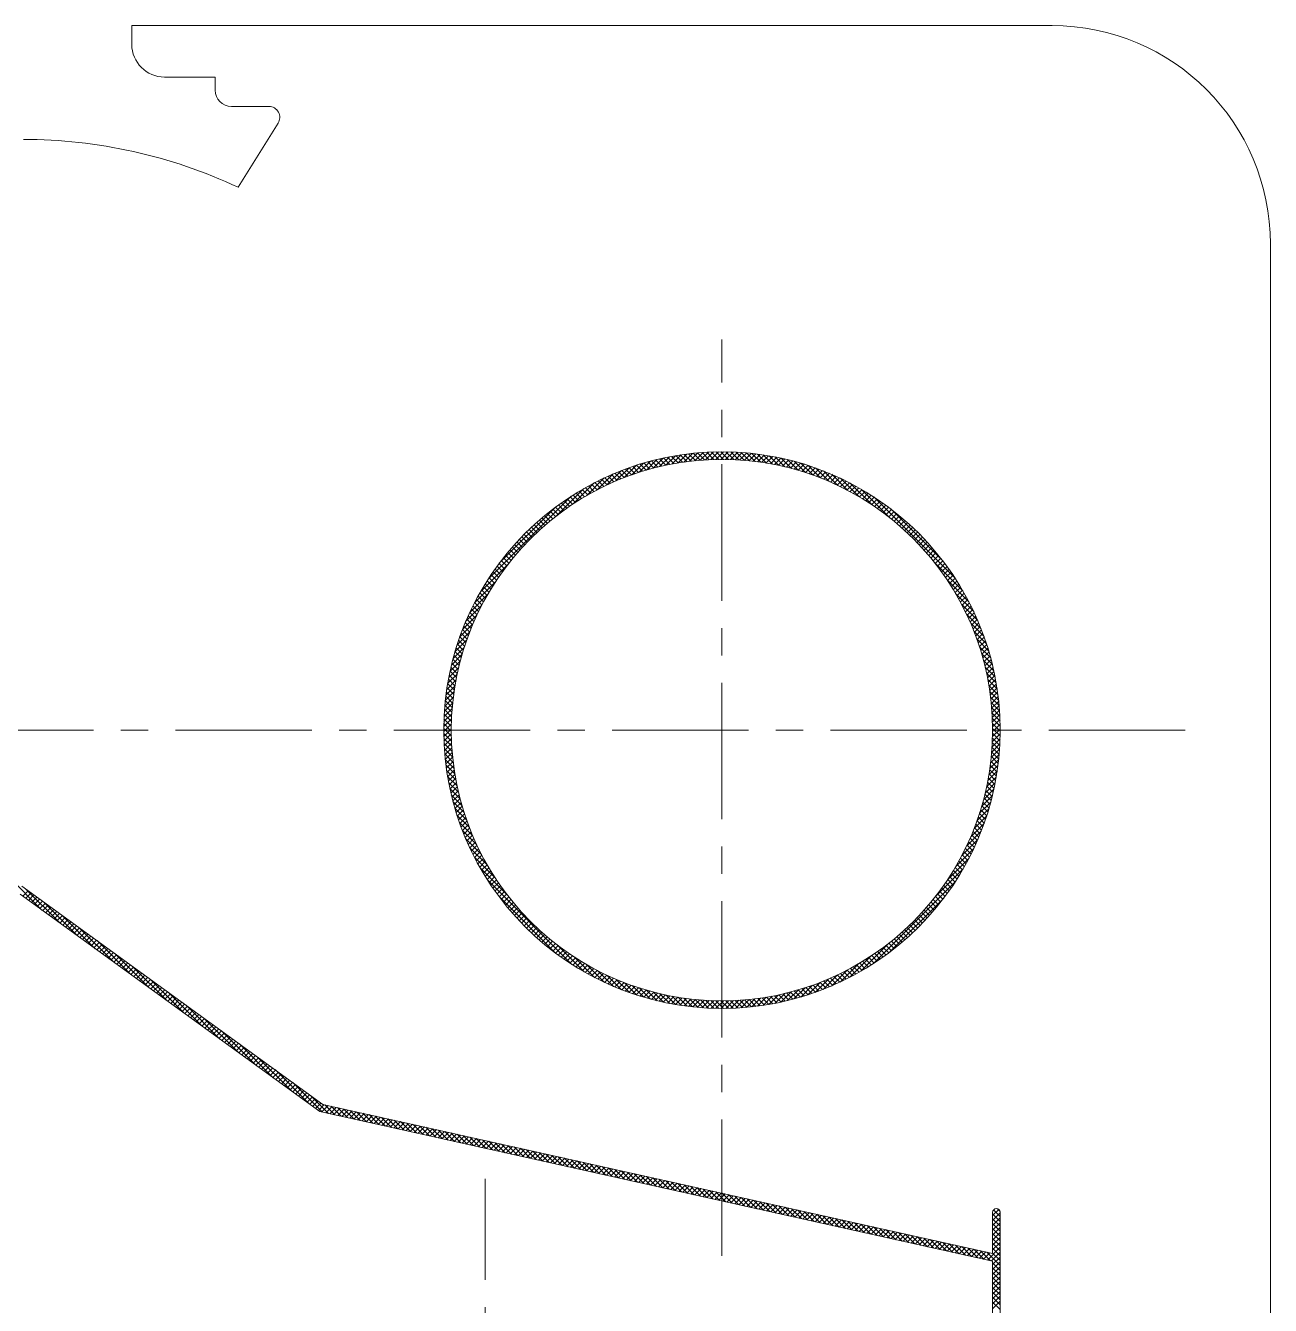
# Model space of a CAD drawing. Header units: millimetres. Extents: x -394 to 6212, y -2458 to 809.
# Drawn here: x 3573.81 to 3596.61, y -1842.93 to -1819.48 of the extents above; entities that cross this region are included whole.
import ezdxf

# ---------------------------------------------------------------- set-up
doc = ezdxf.new("R2010")
doc.units = ezdxf.units.MM
doc.linetypes.add('CENTERX2', pattern=[4, 2.5, -0.5, 0.5, -0.5])
for name, color, linetype, lineweight, true_color in [('1', 1, 'Continuous', 18, 0xff0000), ('2', 2, 'Continuous', 18, 0xffff00), ('3', 3, 'CENTERX2', 18, 0x00ff00)]:
    doc.layers.add(name, color=color, linetype=linetype, lineweight=lineweight, true_color=true_color)
pattern_1 = [(45, (3119.19108, -2369.49674), (-0.0449012806, 0.0449012806), []), (135, (3119.19108, -2369.49674), (-0.0449012806, -0.0449012806), [])]

msp = doc.modelspace()

# ---------------------------------------------------------------- hatches: boundary and pattern name
at = {"layer": '2'}
h = msp.add_hatch(dxfattribs=at)
h.set_pattern_fill('ANSI37', color=256, scale=0.02, style=0)
h.set_pattern_definition(pattern_1)
edge = h.paths.add_edge_path(flags=0)
edge.add_line((3586.56413, -1827.42982), (3586.56413, -1827.29144))
edge.add_arc((3586.56413, -1832.38923), 5.09779, 0, 90, ccw=False)
edge.add_line((3591.66192, -1832.38923), (3591.52353, -1832.38923))
edge.add_arc((3586.56413, -1832.38923), 4.9594, 0, 90)
edge = h.paths.add_edge_path(flags=0)
edge.add_line((3586.56413, -1827.29144), (3586.56413, -1827.42982))
edge.add_arc((3586.56413, -1832.38923), 4.9594, 90, 180)
edge.add_line((3581.60473, -1832.38923), (3581.46634, -1832.38923))
edge.add_arc((3586.56413, -1832.38923), 5.09779, 90, 180, ccw=False)
h = msp.add_hatch(dxfattribs=at)
h.set_pattern_fill('ANSI37', color=256, scale=0.02, style=0)
h.set_pattern_definition(pattern_1)
edge = h.paths.add_edge_path(flags=0)
edge.add_line((3586.56413, -1827.29144), (3586.56413, -1827.42982))
edge.add_arc((3586.56413, -1832.38923), 4.9594, 90, 180)
edge.add_line((3581.60473, -1832.38923), (3581.46634, -1832.38923))
edge.add_arc((3586.56413, -1832.38923), 5.09779, 90, 180, ccw=False)
edge = h.paths.add_edge_path(flags=0)
edge.add_arc((3586.56413, -1832.38923), 5.09779, 0, 90, ccw=False)
edge.add_line((3591.66192, -1832.38923), (3591.52353, -1832.38923))
edge.add_arc((3586.56413, -1832.38923), 4.9594, 0, 90)
edge.add_line((3586.56413, -1827.42982), (3586.56413, -1827.29144))
edge = h.paths.add_edge_path(flags=0)
edge.add_arc((3586.56413, -1832.38923), 5.09779, 90, 180, ccw=False)
edge.add_line((3586.56413, -1827.29144), (3586.56413, -1827.42982))
edge.add_arc((3586.56413, -1832.38923), 4.9594, 90, 180)
edge.add_arc((3586.56413, -1832.38923), 4.9594, 180, 270)
edge.add_line((3586.56413, -1837.34863), (3586.56413, -1837.48702))
edge.add_arc((3586.56413, -1832.38923), 5.09779, 180, 270, ccw=False)
edge = h.paths.add_edge_path(flags=0)
edge.add_arc((3586.56413, -1832.38923), 4.9594, 270, 360)
edge.add_arc((3586.56413, -1832.38923), 4.9594, 0, 90)
edge.add_line((3586.56413, -1827.42982), (3586.56413, -1827.29144))
edge.add_arc((3586.56413, -1832.38923), 5.09779, 0, 90, ccw=False)
edge.add_arc((3586.56413, -1832.38923), 5.09779, 270, 360, ccw=False)
edge.add_line((3586.56413, -1837.48702), (3586.56413, -1837.34863))

# ---------------------------------------------------------------- linework, layer by layer
at = {"layer": '1'}
for p, q in [((3592.6128, -1819.48362), (3575.75093, -1819.48362)), ((3575.75093, -1819.82681), (3575.75093, -1819.48362)), ((3576.35093, -1820.42681), (3577.27705, -1820.42681)), ((3577.27705, -1820.42681), (3577.27705, -1820.66496)), ((3577.57705, -1820.96496), (3578.2626, -1820.96496)), ((3578.43216, -1821.27103), (3577.69769, -1822.44511)), ((3596.6128, -1823.48362), (3596.6128, -1888.73439)), ((3586.56413, -1827.39624), (3586.56413, -1827.39624)), ((3573.70521, -1835.39587), (3579.19507, -1839.37411)), ((3573.73849, -1835.24908), (3579.25309, -1839.24525)), ((3579.19507, -1839.37411), (3591.52353, -1842.11893)), ((3579.25309, -1839.24525), (3591.52353, -1841.97715)), ((3591.52353, -1841.22445), (3591.52353, -1841.97715)), ((3591.66192, -1841.22445), (3591.66192, -1871.02181)), ((3591.52353, -1842.11893), (3591.52353, -1870.09908))]:
    msp.add_line(p, q, dxfattribs=at)
for radius in [5.09779, 4.9594]:
    msp.add_circle((3586.56413, -1832.38923), radius, dxfattribs=at)
for centre, radius, start, end in [((3592.6128, -1823.48362), 4, 0, 90), ((3576.35093, -1819.82681), 0.6, 180, 270), ((3577.57705, -1820.66496), 0.3, 180, 270), ((3578.2626, -1821.16496), 0.2, 327.971323, 90), ((3573.77854, -1830.78156), 9.21174, 64.820747, 90.089651), ((3591.59273, -1841.22445), 0.06919, 0, 180)]:
    msp.add_arc(centre, radius, start, end, dxfattribs=at)
at = {"layer": '2'}
for p, q in [((3574.10425, -1835.68503), (3573.50383, -1835.08462)), ((3573.75572, -1835.43248), (3573.85482, -1835.33338)), ((3573.80779, -1835.47021), (3573.90689, -1835.37111)), ((3574.43039, -1835.92137), (3573.8097, -1835.30068)), ((3573.85986, -1835.50794), (3573.95896, -1835.40884)), ((3573.91193, -1835.54567), (3574.01103, -1835.44658)), ((3573.964, -1835.58341), (3574.0631, -1835.48431)), ((3574.01607, -1835.62114), (3574.11517, -1835.52204)), ((3574.06814, -1835.65887), (3574.16724, -1835.55978)), ((3574.12021, -1835.6966), (3574.21931, -1835.59751)), ((3574.75653, -1836.15771), (3574.13584, -1835.53702)), ((3574.17228, -1835.73434), (3574.27138, -1835.63524)), ((3574.22435, -1835.77207), (3574.32345, -1835.67297)), ((3574.27642, -1835.8098), (3574.37552, -1835.71071)), ((3574.32849, -1835.84753), (3574.42759, -1835.74844)), ((3574.38056, -1835.88527), (3574.47966, -1835.78617)), ((3574.43263, -1835.923), (3574.53173, -1835.8239)), ((3575.08267, -1836.39405), (3574.46198, -1835.77336)), ((3574.4847, -1835.96073), (3574.5838, -1835.86164)), ((3574.53677, -1835.99846), (3574.63587, -1835.89937)), ((3574.58884, -1836.0362), (3574.68794, -1835.9371)), ((3574.64091, -1836.07393), (3574.74001, -1835.97483)), ((3574.69298, -1836.11166), (3574.79208, -1836.01257)), ((3574.74505, -1836.14939), (3574.84415, -1836.0503)), ((3575.40882, -1836.63039), (3574.78813, -1836.0097)), ((3574.79712, -1836.18713), (3574.89622, -1836.08803)), ((3574.84919, -1836.22486), (3574.94829, -1836.12576)), ((3574.90126, -1836.26259), (3575.00036, -1836.1635)), ((3574.95333, -1836.30033), (3575.05243, -1836.20123)), ((3575.0054, -1836.33806), (3575.1045, -1836.23896)), ((3575.05747, -1836.37579), (3575.15657, -1836.2767)), ((3575.10954, -1836.41352), (3575.20864, -1836.31443)), ((3575.73496, -1836.86673), (3575.11427, -1836.24604)), ((3575.16161, -1836.45126), (3575.26071, -1836.35216)), ((3575.21368, -1836.48899), (3575.31278, -1836.38989)), ((3575.26575, -1836.52672), (3575.36485, -1836.42763)), ((3575.31782, -1836.56445), (3575.41692, -1836.46536)), ((3575.36989, -1836.60219), (3575.46899, -1836.50309)), ((3575.42196, -1836.63992), (3575.52106, -1836.54082)), ((3576.0611, -1837.10307), (3575.44041, -1836.48238)), ((3575.47403, -1836.67765), (3575.57313, -1836.57856)), ((3575.5261, -1836.71538), (3575.6252, -1836.61629)), ((3575.57817, -1836.75312), (3575.67727, -1836.65402)), ((3575.63024, -1836.79085), (3575.72934, -1836.69175)), ((3575.68231, -1836.82858), (3575.78141, -1836.72949)), ((3575.73438, -1836.86631), (3575.83348, -1836.76722)), ((3576.38724, -1837.33941), (3575.76655, -1836.71872)), ((3575.78645, -1836.90405), (3575.88555, -1836.80495)), ((3575.83852, -1836.94178), (3575.93762, -1836.84268)), ((3575.89059, -1836.97951), (3575.98969, -1836.88042)), ((3575.94266, -1837.01724), (3576.04176, -1836.91815)), ((3575.99473, -1837.05498), (3576.09383, -1836.95588)), ((3576.0468, -1837.09271), (3576.1459, -1836.99361)), ((3576.71339, -1837.57575), (3576.0927, -1836.95506)), ((3576.09887, -1837.13044), (3576.19797, -1837.03135)), ((3576.15094, -1837.16818), (3576.25004, -1837.06908)), ((3576.20301, -1837.20591), (3576.30211, -1837.10681)), ((3576.25508, -1837.24364), (3576.35418, -1837.14455)), ((3576.30715, -1837.28137), (3576.40625, -1837.18228)), ((3576.35922, -1837.31911), (3576.45832, -1837.22001)), ((3576.41129, -1837.35684), (3576.51039, -1837.25774)), ((3577.03953, -1837.81209), (3576.41884, -1837.1914)), ((3576.46336, -1837.39457), (3576.56246, -1837.29548)), ((3576.51543, -1837.4323), (3576.61453, -1837.33321)), ((3576.5675, -1837.47004), (3576.6666, -1837.37094)), ((3576.61957, -1837.50777), (3576.71867, -1837.40867)), ((3576.67164, -1837.5455), (3576.77074, -1837.44641)), ((3576.72371, -1837.58323), (3576.82281, -1837.48414)), ((3577.36567, -1838.04843), (3576.74498, -1837.42774)), ((3576.77578, -1837.62097), (3576.87488, -1837.52187)), ((3576.82785, -1837.6587), (3576.92695, -1837.5596)), ((3576.87992, -1837.69643), (3576.97902, -1837.59734)), ((3576.93199, -1837.73416), (3577.03109, -1837.63507)), ((3576.98406, -1837.7719), (3577.08316, -1837.6728)), ((3577.03613, -1837.80963), (3577.13523, -1837.71053)), ((3577.69181, -1838.28477), (3577.07112, -1837.66408)), ((3577.0882, -1837.84736), (3577.1873, -1837.74827)), ((3577.14027, -1837.88509), (3577.23937, -1837.786)), ((3577.19234, -1837.92283), (3577.29144, -1837.82373)), ((3577.24441, -1837.96056), (3577.34351, -1837.86146)), ((3577.29648, -1837.99829), (3577.39558, -1837.8992)), ((3577.34855, -1838.03603), (3577.44765, -1837.93693)), ((3578.01795, -1838.52111), (3577.39727, -1837.90042)), ((3577.40062, -1838.07376), (3577.49972, -1837.97466)), ((3577.45269, -1838.11149), (3577.55179, -1838.0124)), ((3577.50476, -1838.14922), (3577.60386, -1838.05013)), ((3577.55683, -1838.18696), (3577.65593, -1838.08786)), ((3577.6089, -1838.22469), (3577.708, -1838.12559)), ((3577.66097, -1838.26242), (3577.76007, -1838.16333)), ((3577.71304, -1838.30015), (3577.81214, -1838.20106)), ((3578.3441, -1838.75745), (3577.72341, -1838.13676)), ((3577.76511, -1838.33789), (3577.86421, -1838.23879)), ((3577.81718, -1838.37562), (3577.91628, -1838.27652)), ((3577.86925, -1838.41335), (3577.96835, -1838.31426)), ((3577.92132, -1838.45108), (3578.02042, -1838.35199)), ((3577.97339, -1838.48882), (3578.07249, -1838.38972)), ((3578.02546, -1838.52655), (3578.12456, -1838.42745)), ((3578.67024, -1838.99379), (3578.04955, -1838.3731)), ((3578.07753, -1838.56428), (3578.17663, -1838.46519)), ((3578.1296, -1838.60201), (3578.2287, -1838.50292)), ((3578.18167, -1838.63975), (3578.28077, -1838.54065)), ((3578.23374, -1838.67748), (3578.33284, -1838.57838)), ((3578.28581, -1838.71521), (3578.38491, -1838.61612)), ((3578.33788, -1838.75294), (3578.43698, -1838.65385)), ((3578.99638, -1839.23013), (3578.37569, -1838.60944)), ((3578.38995, -1838.79068), (3578.48905, -1838.69158)), ((3578.44202, -1838.82841), (3578.54112, -1838.72931)), ((3578.49409, -1838.86614), (3578.59319, -1838.76705)), ((3578.54616, -1838.90388), (3578.64526, -1838.80478)), ((3578.59823, -1838.94161), (3578.69733, -1838.84251)), ((3578.6503, -1838.97934), (3578.74939, -1838.88025)), ((3579.24021, -1839.38416), (3578.70184, -1838.84578)), ((3578.70237, -1839.01707), (3578.80146, -1838.91798)), ((3578.75444, -1839.05481), (3578.85353, -1838.95571)), ((3578.80651, -1839.09254), (3578.9056, -1838.99344)), ((3578.85858, -1839.13027), (3578.95767, -1839.03118)), ((3578.91065, -1839.168), (3579.00974, -1839.06891)), ((3578.96272, -1839.20574), (3579.06181, -1839.10664)), ((3579.01479, -1839.24347), (3579.11388, -1839.14437)), ((3579.35574, -1839.40988), (3579.02798, -1839.08212)), ((3579.06686, -1839.2812), (3579.16595, -1839.18211)), ((3579.11893, -1839.31893), (3579.21802, -1839.21984)), ((3579.171, -1839.35667), (3579.27708, -1839.25059)), ((3579.23457, -1839.3829), (3579.35053, -1839.26694)), ((3579.47126, -1839.4356), (3579.28887, -1839.25321)), ((3579.30802, -1839.39925), (3579.42398, -1839.28329)), ((3579.38147, -1839.41561), (3579.49743, -1839.29965)), ((3579.58678, -1839.46132), (3579.4044, -1839.27893)), ((3579.45492, -1839.43196), (3579.57088, -1839.316)), ((3579.7023, -1839.48704), (3579.51992, -1839.30465)), ((3579.52837, -1839.44831), (3579.64433, -1839.33235)), ((3579.60182, -1839.46467), (3579.71778, -1839.34871)), ((3579.81783, -1839.51276), (3579.63544, -1839.33037)), ((3579.67526, -1839.48102), (3579.79123, -1839.36506)), ((3579.74871, -1839.49737), (3579.86468, -1839.38141)), ((3579.93335, -1839.53848), (3579.75096, -1839.35609)), ((3579.82216, -1839.51372), (3579.93812, -1839.39776)), ((3580.04887, -1839.5642), (3579.86649, -1839.38181)), ((3579.89561, -1839.53008), (3580.01157, -1839.41412)), ((3579.96906, -1839.54643), (3580.08502, -1839.43047)), ((3580.16439, -1839.58992), (3579.98201, -1839.40753)), ((3580.27992, -1839.61564), (3580.09753, -1839.43325)), ((3580.04251, -1839.56278), (3580.15847, -1839.44682)), ((3580.11596, -1839.57914), (3580.23192, -1839.46318)), ((3580.18941, -1839.59549), (3580.30537, -1839.47953)), ((3580.39544, -1839.64136), (3580.21306, -1839.45897)), ((3580.26286, -1839.61184), (3580.37882, -1839.49588)), ((3580.51096, -1839.66708), (3580.32858, -1839.4847)), ((3580.33631, -1839.62819), (3580.45227, -1839.51223)), ((3580.40976, -1839.64455), (3580.52572, -1839.52859)), ((3580.62648, -1839.6928), (3580.4441, -1839.51042)), ((3580.48321, -1839.6609), (3580.59917, -1839.54494)), ((3580.55666, -1839.67725), (3580.67262, -1839.56129)), ((3580.74201, -1839.71852), (3580.55962, -1839.53614)), ((3580.63011, -1839.69361), (3580.74607, -1839.57765)), ((3580.85753, -1839.74424), (3580.67515, -1839.56186)), ((3580.70356, -1839.70996), (3580.81952, -1839.594)), ((3580.77701, -1839.72631), (3580.89297, -1839.61035)), ((3580.97305, -1839.76996), (3580.79067, -1839.58758)), ((3580.85046, -1839.74267), (3580.96642, -1839.6267)), ((3581.08858, -1839.79568), (3580.90619, -1839.6133)), ((3580.92391, -1839.75902), (3581.03987, -1839.64306)), ((3580.99736, -1839.77537), (3581.11332, -1839.65941)), ((3581.2041, -1839.8214), (3581.02171, -1839.63902)), ((3581.31962, -1839.84712), (3581.13724, -1839.66474)), ((3581.07081, -1839.79172), (3581.18677, -1839.67576)), ((3581.14426, -1839.80808), (3581.26022, -1839.69212)), ((3581.21771, -1839.82443), (3581.33367, -1839.70847)), ((3581.43514, -1839.87284), (3581.25276, -1839.69046)), ((3581.29116, -1839.84078), (3581.40712, -1839.72482)), ((3581.36461, -1839.85714), (3581.48057, -1839.74118)), ((3581.55067, -1839.89856), (3581.36828, -1839.71618)), ((3581.43806, -1839.87349), (3581.55402, -1839.75753)), ((3581.66619, -1839.92428), (3581.4838, -1839.7419)), ((3581.51151, -1839.88984), (3581.62747, -1839.77388)), ((3581.58496, -1839.90619), (3581.70092, -1839.79023)), ((3581.78171, -1839.95), (3581.59933, -1839.76762)), ((3581.65841, -1839.92255), (3581.77437, -1839.80659)), ((3581.89723, -1839.97572), (3581.71485, -1839.79334)), ((3581.73186, -1839.9389), (3581.84782, -1839.82294)), ((3581.8053, -1839.95525), (3581.92127, -1839.83929)), ((3582.01276, -1840.00144), (3581.83037, -1839.81906)), ((3581.87875, -1839.97161), (3581.99471, -1839.85565)), ((3582.12828, -1840.02716), (3581.94589, -1839.84478)), ((3581.9522, -1839.98796), (3582.06816, -1839.872)), ((3582.02565, -1840.00431), (3582.14161, -1839.88835)), ((3582.2438, -1840.05288), (3582.06142, -1839.8705)), ((3582.0991, -1840.02066), (3582.21506, -1839.9047)), ((3582.35932, -1840.0786), (3582.17694, -1839.89622)), ((3582.17255, -1840.03702), (3582.28851, -1839.92106)), ((3582.246, -1840.05337), (3582.36196, -1839.93741)), ((3582.47485, -1840.10432), (3582.29246, -1839.92194)), ((3582.31945, -1840.06972), (3582.43541, -1839.95376)), ((3582.3929, -1840.08608), (3582.50886, -1839.97012)), ((3582.59037, -1840.13004), (3582.40799, -1839.94766)), ((3582.46635, -1840.10243), (3582.58231, -1839.98647)), ((3582.70589, -1840.15576), (3582.52351, -1839.97338)), ((3582.5398, -1840.11878), (3582.65576, -1840.00282)), ((3582.61325, -1840.13514), (3582.72921, -1840.01917)), ((3582.82141, -1840.18148), (3582.63903, -1839.9991)), ((3582.6867, -1840.15149), (3582.80266, -1840.03553)), ((3582.93694, -1840.2072), (3582.75455, -1840.02482)), ((3582.76015, -1840.16784), (3582.87611, -1840.05188)), ((3582.8336, -1840.18419), (3582.94956, -1840.06823)), ((3583.05246, -1840.23292), (3582.87008, -1840.05054)), ((3582.90705, -1840.20055), (3583.02301, -1840.08459)), ((3582.9805, -1840.2169), (3583.09646, -1840.10094)), ((3583.16798, -1840.25864), (3582.9856, -1840.07626)), ((3583.05395, -1840.23325), (3583.16991, -1840.11729)), ((3583.28351, -1840.28436), (3583.10112, -1840.10198)), ((3583.1274, -1840.24961), (3583.24336, -1840.13364)), ((3583.39903, -1840.31008), (3583.21664, -1840.1277)), ((3583.20085, -1840.26596), (3583.31681, -1840.15)), ((3583.2743, -1840.28231), (3583.39026, -1840.16635)), ((3583.51455, -1840.3358), (3583.33217, -1840.15342)), ((3583.34775, -1840.29866), (3583.46371, -1840.1827)), ((3583.4212, -1840.31502), (3583.53716, -1840.19906)), ((3583.63007, -1840.36152), (3583.44769, -1840.17914)), ((3583.49465, -1840.33137), (3583.61061, -1840.21541)), ((3583.7456, -1840.38724), (3583.56321, -1840.20486)), ((3583.5681, -1840.34772), (3583.68406, -1840.23176)), ((3583.64155, -1840.36408), (3583.75751, -1840.24812)), ((3583.86112, -1840.41296), (3583.67873, -1840.23058)), ((3583.715, -1840.38043), (3583.83096, -1840.26447)), ((3583.78845, -1840.39678), (3583.90441, -1840.28082)), ((3583.97664, -1840.43868), (3583.79426, -1840.2563)), ((3583.8619, -1840.41313), (3583.97786, -1840.29717)), ((3584.09216, -1840.4644), (3583.90978, -1840.28202)), ((3583.93534, -1840.42949), (3584.05131, -1840.31353)), ((3584.00879, -1840.44584), (3584.12475, -1840.32988)), ((3584.20769, -1840.49012), (3584.0253, -1840.30774)), ((3584.08224, -1840.46219), (3584.1982, -1840.34623)), ((3584.32321, -1840.51584), (3584.14082, -1840.33346)), ((3584.15569, -1840.47855), (3584.27165, -1840.36259)), ((3584.43873, -1840.54156), (3584.25635, -1840.35918)), ((3584.22914, -1840.4949), (3584.3451, -1840.37894)), ((3584.30259, -1840.51125), (3584.41855, -1840.39529)), ((3584.55425, -1840.56728), (3584.37187, -1840.3849)), ((3584.37604, -1840.5276), (3584.492, -1840.41164)), ((3584.44949, -1840.54396), (3584.56545, -1840.428)), ((3584.66978, -1840.593), (3584.48739, -1840.41062)), ((3584.52294, -1840.56031), (3584.6389, -1840.44435)), ((3584.59639, -1840.57666), (3584.71235, -1840.4607)), ((3584.7853, -1840.61872), (3584.60292, -1840.43634)), ((3584.66984, -1840.59302), (3584.7858, -1840.47706)), ((3584.90082, -1840.64444), (3584.71844, -1840.46206)), ((3584.74329, -1840.60937), (3584.85925, -1840.49341)), ((3584.81674, -1840.62572), (3584.9327, -1840.50976)), ((3585.01634, -1840.67016), (3584.83396, -1840.48778)), ((3584.89019, -1840.64208), (3585.00615, -1840.52611)), ((3585.13187, -1840.69588), (3584.94948, -1840.5135)), ((3584.96364, -1840.65843), (3585.0796, -1840.54247)), ((3585.03709, -1840.67478), (3585.15305, -1840.55882)), ((3585.24739, -1840.7216), (3585.06501, -1840.53922)), ((3585.11054, -1840.69113), (3585.2265, -1840.57517)), ((3585.36291, -1840.74732), (3585.18053, -1840.56494)), ((3585.18399, -1840.70749), (3585.29995, -1840.59153)), ((3585.25744, -1840.72384), (3585.3734, -1840.60788)), ((3585.47844, -1840.77304), (3585.29605, -1840.59066)), ((3585.33089, -1840.74019), (3585.44685, -1840.62423)), ((3585.40434, -1840.75655), (3585.5203, -1840.64059)), ((3585.59396, -1840.79876), (3585.41157, -1840.61638)), ((3585.47779, -1840.7729), (3585.59375, -1840.65694)), ((3585.70948, -1840.82448), (3585.5271, -1840.6421)), ((3585.55124, -1840.78925), (3585.6672, -1840.67329)), ((3585.62469, -1840.8056), (3585.74065, -1840.68964)), ((3585.825, -1840.8502), (3585.64262, -1840.66782)), ((3585.69814, -1840.82196), (3585.8141, -1840.706)), ((3585.94053, -1840.87592), (3585.75814, -1840.69354)), ((3585.77159, -1840.83831), (3585.88755, -1840.72235)), ((3585.84504, -1840.85466), (3585.961, -1840.7387)), ((3586.05605, -1840.90164), (3585.87366, -1840.71926)), ((3585.91849, -1840.87102), (3586.03445, -1840.75506)), ((3586.17157, -1840.92736), (3585.98919, -1840.74498)), ((3585.99194, -1840.88737), (3586.1079, -1840.77141)), ((3586.06538, -1840.90372), (3586.18135, -1840.78776)), ((3586.28709, -1840.95308), (3586.10471, -1840.7707)), ((3586.13883, -1840.92007), (3586.25479, -1840.80411)), ((3586.21228, -1840.93643), (3586.32824, -1840.82047)), ((3586.40262, -1840.9788), (3586.22023, -1840.79642)), ((3586.28573, -1840.95278), (3586.40169, -1840.83682)), ((3586.51814, -1841.00452), (3586.33575, -1840.82214)), ((3586.35918, -1840.96913), (3586.47514, -1840.85317)), ((3586.43263, -1840.98549), (3586.54859, -1840.86953)), ((3586.63366, -1841.03024), (3586.45128, -1840.84786)), ((3586.50608, -1841.00184), (3586.62204, -1840.88588)), ((3586.74918, -1841.05596), (3586.5668, -1840.87358)), ((3586.57953, -1841.01819), (3586.69549, -1840.90223)), ((3586.65298, -1841.03454), (3586.76894, -1840.91858)), ((3586.86471, -1841.08168), (3586.68232, -1840.8993)), ((3586.72643, -1841.0509), (3586.84239, -1840.93494)), ((3586.98023, -1841.1074), (3586.79785, -1840.92502)), ((3586.79988, -1841.06725), (3586.91584, -1840.95129)), ((3586.87333, -1841.0836), (3586.98929, -1840.96764)), ((3587.09575, -1841.13312), (3586.91337, -1840.95074)), ((3586.94678, -1841.09996), (3587.06274, -1840.984)), ((3587.02023, -1841.11631), (3587.13619, -1841.00035)), ((3587.21127, -1841.15884), (3587.02889, -1840.97646)), ((3587.09368, -1841.13266), (3587.20964, -1841.0167)), ((3587.3268, -1841.18456), (3587.14441, -1841.00218)), ((3587.16713, -1841.14902), (3587.28309, -1841.03305)), ((3587.24058, -1841.16537), (3587.35654, -1841.04941)), ((3587.44232, -1841.21028), (3587.25994, -1841.0279)), ((3587.31403, -1841.18172), (3587.42999, -1841.06576)), ((3587.55784, -1841.236), (3587.37546, -1841.05362)), ((3587.67337, -1841.26172), (3587.49098, -1841.07934)), ((3587.38748, -1841.19807), (3587.50344, -1841.08211)), ((3587.46093, -1841.21443), (3587.57689, -1841.09847)), ((3587.53438, -1841.23078), (3587.65034, -1841.11482)), ((3587.78889, -1841.28744), (3587.6065, -1841.10506)), ((3587.60783, -1841.24713), (3587.72379, -1841.13117)), ((3587.68128, -1841.26349), (3587.79724, -1841.14753)), ((3587.90441, -1841.31316), (3587.72203, -1841.13078)), ((3587.75473, -1841.27984), (3587.87069, -1841.16388)), ((3587.82818, -1841.29619), (3587.94414, -1841.18023)), ((3588.01993, -1841.33888), (3587.83755, -1841.1565)), ((3587.90163, -1841.31254), (3588.01759, -1841.19658)), ((3588.13546, -1841.3646), (3587.95307, -1841.18222)), ((3587.97508, -1841.3289), (3588.09104, -1841.21294)), ((3588.04853, -1841.34525), (3588.16449, -1841.22929)), ((3588.25098, -1841.39032), (3588.06859, -1841.20794)), ((3588.12198, -1841.3616), (3588.23794, -1841.24564)), ((3588.3665, -1841.41604), (3588.18412, -1841.23366)), ((3588.19542, -1841.37796), (3588.31139, -1841.262)), ((3588.26887, -1841.39431), (3588.38483, -1841.27835)), ((3588.48202, -1841.44176), (3588.29964, -1841.25938)), ((3588.34232, -1841.41066), (3588.45828, -1841.2947)), ((3588.59755, -1841.46748), (3588.41516, -1841.2851)), ((3588.41577, -1841.42701), (3588.53173, -1841.31105)), ((3588.71307, -1841.4932), (3588.53069, -1841.31082)), ((3591.52353, -1841.28274), (3591.6359, -1841.17037)), ((3591.52353, -1841.37254), (3591.66192, -1841.23415)), ((3591.66192, -1841.38877), (3591.52353, -1841.25038)), ((3591.66192, -1841.29897), (3591.54121, -1841.17826)), ((3591.65966, -1841.20691), (3591.61027, -1841.15752)), ((3588.48922, -1841.44337), (3588.60518, -1841.32741)), ((3588.56267, -1841.45972), (3588.67863, -1841.34376)), ((3588.63612, -1841.47607), (3588.75208, -1841.36011)), ((3588.82859, -1841.51892), (3588.64621, -1841.33654)), ((3588.70957, -1841.49243), (3588.82553, -1841.37647)), ((3588.94411, -1841.54464), (3588.76173, -1841.36226)), ((3588.78302, -1841.50878), (3588.89898, -1841.39282)), ((3588.85647, -1841.52513), (3588.97243, -1841.40917)), ((3589.05964, -1841.57036), (3588.87725, -1841.38798)), ((3588.92992, -1841.54148), (3589.04588, -1841.42552)), ((3589.17516, -1841.59609), (3588.99278, -1841.4137)), ((3589.00337, -1841.55784), (3589.11933, -1841.44188)), ((3589.07682, -1841.57419), (3589.19278, -1841.45823)), ((3589.29068, -1841.62181), (3589.1083, -1841.43942)), ((3589.15027, -1841.59054), (3589.26623, -1841.47458)), ((3589.22372, -1841.6069), (3589.33968, -1841.49094)), ((3589.40621, -1841.64753), (3589.22382, -1841.46514)), ((3589.29717, -1841.62325), (3589.41313, -1841.50729)), ((3589.52173, -1841.67325), (3589.33934, -1841.49086)), ((3589.37062, -1841.6396), (3589.48658, -1841.52364)), ((3589.44407, -1841.65596), (3589.56003, -1841.53999)), ((3589.63725, -1841.69897), (3589.45487, -1841.51658)), ((3589.75277, -1841.72469), (3589.57039, -1841.5423)), ((3591.52353, -1841.46234), (3591.66192, -1841.32395)), ((3591.66192, -1841.47857), (3591.52353, -1841.34019)), ((3591.52353, -1841.55215), (3591.66192, -1841.41376)), ((3591.66192, -1841.56838), (3591.52353, -1841.42999)), ((3591.52353, -1841.64195), (3591.66192, -1841.50356)), ((3591.66192, -1841.65818), (3591.52353, -1841.51979)), ((3589.51752, -1841.67231), (3589.63348, -1841.55635)), ((3589.59097, -1841.68866), (3589.70693, -1841.5727)), ((3589.66442, -1841.70501), (3589.78038, -1841.58905)), ((3589.8683, -1841.75041), (3589.68591, -1841.56802)), ((3589.73787, -1841.72137), (3589.85383, -1841.60541)), ((3589.98382, -1841.77613), (3589.80143, -1841.59374)), ((3589.81132, -1841.73772), (3589.92728, -1841.62176)), ((3589.88477, -1841.75407), (3590.00073, -1841.63811)), ((3590.09934, -1841.80185), (3589.91696, -1841.61946)), ((3589.95822, -1841.77043), (3590.07418, -1841.65447)), ((3590.03167, -1841.78678), (3590.14763, -1841.67082)), ((3590.21486, -1841.82757), (3590.03248, -1841.64518)), ((3590.10512, -1841.80313), (3590.22108, -1841.68717)), ((3590.33039, -1841.85329), (3590.148, -1841.6709)), ((3590.17857, -1841.81948), (3590.29453, -1841.70352)), ((3590.25202, -1841.83584), (3590.36798, -1841.71988)), ((3590.44591, -1841.87901), (3590.26352, -1841.69662)), ((3590.32546, -1841.85219), (3590.44143, -1841.73623)), ((3590.56143, -1841.90473), (3590.37905, -1841.72234)), ((3590.39891, -1841.86854), (3590.51487, -1841.75258)), ((3590.47236, -1841.8849), (3590.58832, -1841.76894)), ((3590.67695, -1841.93045), (3590.49457, -1841.74806)), ((3590.79248, -1841.95617), (3590.61009, -1841.77378)), ((3591.52353, -1841.73175), (3591.66192, -1841.59336)), ((3591.66192, -1841.74798), (3591.52353, -1841.60959)), ((3591.52353, -1841.82155), (3591.66192, -1841.68316)), ((3591.66192, -1841.83779), (3591.52353, -1841.6994)), ((3591.52353, -1841.91136), (3591.66192, -1841.77297)), ((3590.54581, -1841.90125), (3590.66177, -1841.78529)), ((3590.61926, -1841.9176), (3590.73522, -1841.80164)), ((3590.69271, -1841.93395), (3590.80867, -1841.81799)), ((3590.908, -1841.98189), (3590.72562, -1841.7995)), ((3590.76616, -1841.95031), (3590.88212, -1841.83435)), ((3590.83961, -1841.96666), (3590.95557, -1841.8507)), ((3591.02352, -1842.00761), (3590.84114, -1841.82522)), ((3590.91306, -1841.98301), (3591.02902, -1841.86705)), ((3591.13904, -1842.03333), (3590.95666, -1841.85094)), ((3590.98651, -1841.99937), (3591.10247, -1841.88341)), ((3591.05996, -1842.01572), (3591.17592, -1841.89976)), ((3591.25457, -1842.05905), (3591.07218, -1841.87666)), ((3591.13341, -1842.03207), (3591.24937, -1841.91611)), ((3591.37009, -1842.08477), (3591.18771, -1841.90238)), ((3591.20686, -1842.04843), (3591.32282, -1841.93246)), ((3591.28031, -1842.06478), (3591.39627, -1841.94882)), ((3591.48561, -1842.11049), (3591.30323, -1841.9281)), ((3591.35376, -1842.08113), (3591.46972, -1841.96517)), ((3591.66192, -1842.197), (3591.41875, -1841.95382)), ((3591.42721, -1842.09748), (3591.66192, -1841.86277)), ((3591.50066, -1842.11384), (3591.66192, -1841.95257)), ((3591.66192, -1841.92759), (3591.52353, -1841.7892)), ((3591.66192, -1842.01739), (3591.52353, -1841.879)), ((3591.66192, -1842.10719), (3591.52353, -1841.9688)), ((3591.52353, -1842.18076), (3591.66192, -1842.04237)), ((3591.52353, -1842.27057), (3591.66192, -1842.13218)), ((3591.66192, -1842.2868), (3591.52353, -1842.14841)), ((3591.52353, -1842.36037), (3591.66192, -1842.22198)), ((3591.66192, -1842.3766), (3591.52353, -1842.23821)), ((3591.52353, -1842.45017), (3591.66192, -1842.31178)), ((3591.66192, -1842.4664), (3591.52353, -1842.32801)), ((3591.52353, -1842.53997), (3591.66192, -1842.40159)), ((3591.66192, -1842.55621), (3591.52353, -1842.41782)), ((3591.52353, -1842.62978), (3591.66192, -1842.49139)), ((3591.66192, -1842.64601), (3591.52353, -1842.50762)), ((3591.52353, -1842.71958), (3591.66192, -1842.58119)), ((3591.66192, -1842.73581), (3591.52353, -1842.59742)), ((3591.52353, -1842.80938), (3591.66192, -1842.67099)), ((3591.66192, -1842.82561), (3591.52353, -1842.68722)), ((3591.52353, -1842.89918), (3591.66192, -1842.7608)), ((3591.66192, -1842.91542), (3591.52353, -1842.77703)), ((3591.52353, -1842.98899), (3591.66192, -1842.8506)), ((3591.66192, -1843.00522), (3591.52353, -1842.86683))]:
    msp.add_line(p, q, dxfattribs=at)
at = {"layer": '3'}
for p, q in [((3586.56413, -1842.02058), (3586.56413, -1825.23129)), ((3595.0505, -1832.38923), (3551.18305, -1832.38923)), ((3582.22413, -1870.46107), (3582.22413, -1840.61069))]:
    msp.add_line(p, q, dxfattribs=at)

doc.saveas('drawing.dxf')
